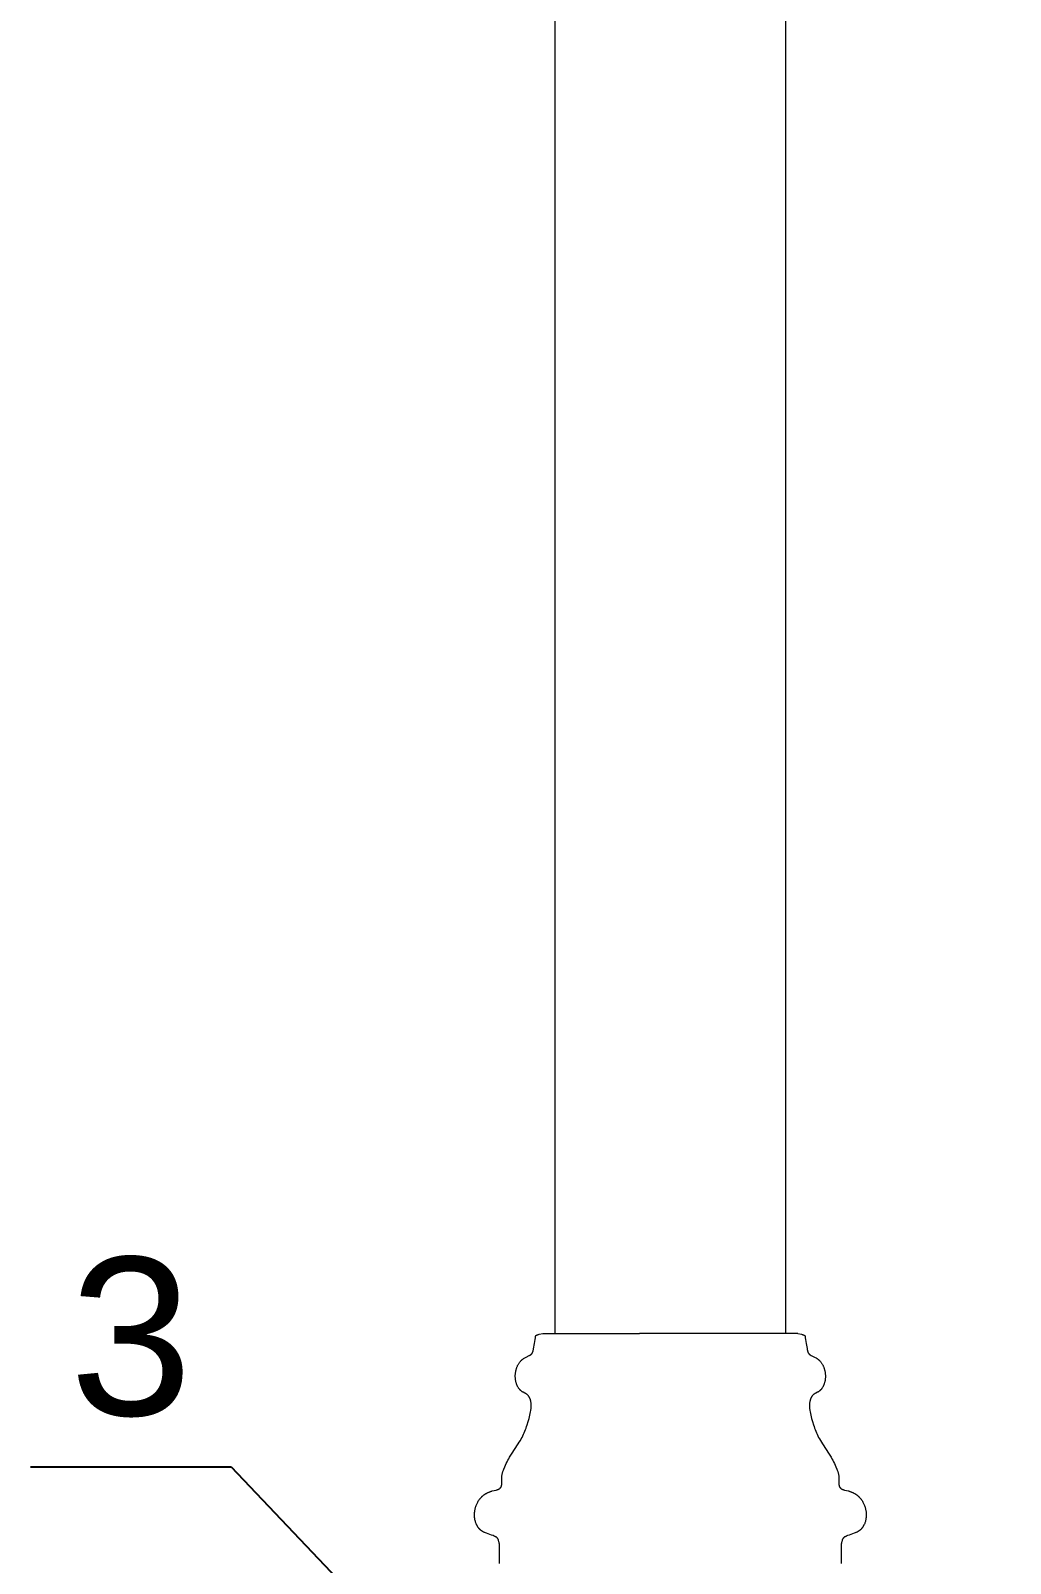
# Model space of a CAD drawing. Header units: inches. Extents: x -13 to 609, y -6 to 131.
# Drawn here: x 75.41 to 85.49, y 71.59 to 87.35 of the extents above; entities that cross this region are included whole.
import ezdxf

# ---------------------------------------------------------------- set-up
doc = ezdxf.new("R2010")
doc.units = ezdxf.units.IN
doc.header["$PDSIZE"] = -1
doc.layers.add('ZANO_R', color=7, linetype='Continuous', lineweight=0)
doc.styles.add('Arial', font='arial.ttf')
doc.styles.get("Standard").update_dxf_attribs({"font": 'ARIALUNI.TTF'})
doc.dimstyles.new('amerykanie', dxfattribs={"dimtxt": 50, "dimasz": 50, "dimexe": 0.5, "dimexo": 0.5, "dimgap": 1, "dimtad": 1, "dimdec": 0, "dimzin": 0, "dimlunit": 5, "dimtxsty": 'Standard', "dimcen": 0.09, "dimclrd": 1, "dimclre": 1, "dimclrt": 1, "dimazin": 0, "dimtfac": 1, "dimtdec": 0, "dimtmove": 0, "dimatfit": 3, "dimfxl": 1, "dimtzin": 0, "dimarcsym": 1})

# ---------------------------------------------------------------- blocks, each defined once
blk = doc.blocks.new('*D438')
at = {"layer": 'Defpoints', "color": 0}
for p in [(83.493, 67.832), (80.497, 65.842), (83.493, 65.842)]:
    blk.add_point(p, dxfattribs=at)
at = {"layer": 'ZANO_R', "color": 1, "lineweight": -2}
for p, q in [((75.414, 72.583), (77.478, 72.583)), ((77.478, 72.583), (81.995, 67.832)), ((80.497, 66.342), (80.497, 68.332)), ((83.493, 66.342), (83.493, 68.332)), ((79.497, 67.832), (78.497, 67.832)), ((80.497, 67.832), (83.493, 67.832)), ((84.493, 67.832), (85.493, 67.832))]:
    blk.add_line(p, q, dxfattribs=at)
at = {"layer": 'ZANO_R', "color": 1}
for points in [[(79.497, 67.665), (79.497, 67.998), (80.497, 67.832)], [(84.493, 67.998), (84.493, 67.665), (83.493, 67.832)]]:
    blk.add_solid(points, dxfattribs=at)
at = {"layer": 'ZANO_R', "color": 1, "insert": (76.446, 73.913), "char_height": 1.625, "attachment_point": 5, "style": 'Arial'}
blk.add_mtext('3', dxfattribs=at)

msp = doc.modelspace()

# ---------------------------------------------------------------- linework, layer by layer
at = {"layer": 'ZANO_R'}
for p, q in [((80.80806, 101.39293), (80.80806, 73.95198)), ((83.18208, 73.95198), (83.18208, 101.39293)), ((80.60821, 73.91827), (80.60844, 73.92035)), ((80.60844, 73.92035), (80.60858, 73.9214)), ((80.60858, 73.9214), (80.60876, 73.92246)), ((80.60876, 73.92246), (80.60887, 73.92299)), ((80.60887, 73.92299), (80.60898, 73.92352)), ((80.60898, 73.92352), (80.6091, 73.92404)), ((80.6091, 73.92404), (80.60924, 73.92457)), ((80.60924, 73.92457), (80.60939, 73.9251)), ((80.60939, 73.9251), (80.60955, 73.92562)), ((80.60955, 73.92562), (80.60973, 73.92614)), ((80.60973, 73.92614), (80.60992, 73.92666)), ((80.60992, 73.92666), (80.61013, 73.92717)), ((80.61013, 73.92717), (80.61035, 73.92768)), ((80.61035, 73.92768), (80.61059, 73.92819)), ((80.61059, 73.92819), (80.61085, 73.92869)), ((80.61085, 73.92869), (80.61113, 73.92918)), ((80.61113, 73.92918), (80.61128, 73.92943)), ((80.61128, 73.92943), (80.61143, 73.92968)), ((80.61143, 73.92968), (80.61159, 73.92992)), ((80.61159, 73.92992), (80.61175, 73.93016)), ((80.61175, 73.93016), (80.61192, 73.9304)), ((80.61192, 73.9304), (80.61209, 73.93064)), ((80.61209, 73.93064), (80.61227, 73.93088)), ((80.61227, 73.93088), (80.61245, 73.93111)), ((80.61245, 73.93111), (80.61264, 73.93134)), ((80.61264, 73.93134), (80.61283, 73.93157)), ((80.61283, 73.93157), (80.61304, 73.9318)), ((80.61304, 73.9318), (80.61324, 73.93203)), ((80.61324, 73.93203), (80.61346, 73.93226)), ((80.61346, 73.93226), (80.61368, 73.93248)), ((80.61368, 73.93248), (80.614, 73.9328)), ((80.614, 73.9328), (80.61435, 73.93311)), ((80.61435, 73.93311), (80.6147, 73.93342)), ((80.6147, 73.93342), (80.61507, 73.93373)), ((80.61507, 73.93373), (80.61545, 73.93403)), ((80.61545, 73.93403), (80.61585, 73.93432)), ((80.61585, 73.93432), (80.61626, 73.93461)), ((80.61626, 73.93461), (80.61667, 73.9349)), ((80.61667, 73.9349), (80.6171, 73.93518)), ((80.6171, 73.93518), (80.61754, 73.93546)), ((80.61754, 73.93546), (80.61845, 73.93601)), ((80.61845, 73.93601), (80.6194, 73.93653)), ((80.6194, 73.93653), (80.62039, 73.93704)), ((80.62039, 73.93704), (80.6214, 73.93753)), ((80.6214, 73.93753), (80.62244, 73.93801)), ((80.62244, 73.93801), (80.62351, 73.93847)), ((80.62351, 73.93847), (80.6246, 73.93892)), ((80.6246, 73.93892), (80.62683, 73.93976)), ((80.62683, 73.93976), (80.62911, 73.94054)), ((80.62911, 73.94054), (80.63141, 73.94127)), ((80.63141, 73.94127), (80.6337, 73.94193)), ((80.6337, 73.94193), (80.63817, 73.94311)), ((80.63817, 73.94311), (80.64588, 73.94486)), ((80.64588, 73.94486), (80.683, 73.95198)), ((80.68308, 73.95198), (80.68301, 73.95198)), ((80.68301, 73.95198), (80.68301, 73.95198)), ((80.68301, 73.95198), (80.68318, 73.95198)), ((80.68318, 73.95198), (80.68425, 73.95198)), ((80.68425, 73.95198), (80.68922, 73.95198)), ((80.68922, 73.95198), (80.71007, 73.95198)), ((80.71007, 73.95198), (80.79055, 73.95198)), ((80.79055, 73.95198), (81.05756, 73.95198)), ((81.05756, 73.95198), (81.67811, 73.95198)), ((82.62639, 73.95198), (81.67811, 73.95198)), ((83.1109, 73.95198), (82.62639, 73.95198)), ((83.25775, 73.95198), (83.1109, 73.95198)), ((83.29525, 73.95198), (83.25775, 73.95198)), ((83.30439, 73.95198), (83.29525, 73.95198)), ((83.30655, 73.95198), (83.30439, 73.95198)), ((83.30703, 73.95198), (83.30655, 73.95198)), ((83.30713, 73.95198), (83.30703, 73.95198)), ((83.30712, 73.95198), (83.30713, 73.95198)), ((83.30714, 73.95198), (83.34426, 73.94486)), ((83.34426, 73.94486), (83.35197, 73.94311)), ((83.35197, 73.94311), (83.35644, 73.94193)), ((83.35644, 73.94193), (83.35873, 73.94127)), ((83.35873, 73.94127), (83.36103, 73.94054)), ((83.36103, 73.94054), (83.36331, 73.93976)), ((83.36331, 73.93976), (83.36554, 73.93892)), ((83.36554, 73.93892), (83.36663, 73.93847)), ((83.36663, 73.93847), (83.3677, 73.93801)), ((83.3677, 73.93801), (83.36874, 73.93753)), ((83.36874, 73.93753), (83.36976, 73.93704)), ((83.36976, 73.93704), (83.37074, 73.93653)), ((83.37074, 73.93653), (83.37169, 73.93601)), ((83.37169, 73.93601), (83.3726, 73.93546)), ((83.3726, 73.93546), (83.37304, 73.93518)), ((83.37304, 73.93518), (83.37347, 73.9349)), ((83.37347, 73.9349), (83.37389, 73.93461)), ((83.37389, 73.93461), (83.37429, 73.93432)), ((83.37429, 73.93432), (83.37469, 73.93403)), ((83.37469, 73.93403), (83.37507, 73.93373)), ((83.37507, 73.93373), (83.37544, 73.93342)), ((83.37544, 73.93342), (83.3758, 73.93311)), ((83.3758, 73.93311), (83.37614, 73.9328)), ((83.37614, 73.9328), (83.37647, 73.93248)), ((83.37647, 73.93248), (83.37669, 73.93226)), ((83.37669, 73.93226), (83.3769, 73.93203)), ((83.3769, 73.93203), (83.37711, 73.9318)), ((83.37711, 73.9318), (83.37731, 73.93157)), ((83.37731, 73.93157), (83.3775, 73.93134)), ((83.3775, 73.93134), (83.37769, 73.93111)), ((83.37769, 73.93111), (83.37788, 73.93088)), ((83.37788, 73.93088), (83.37805, 73.93064)), ((83.37805, 73.93064), (83.37823, 73.9304)), ((83.37823, 73.9304), (83.37839, 73.93016)), ((83.37839, 73.93016), (83.37856, 73.92992)), ((83.37856, 73.92992), (83.37871, 73.92968)), ((83.37871, 73.92968), (83.37886, 73.92943)), ((83.37886, 73.92943), (83.37901, 73.92918)), ((83.37901, 73.92918), (83.37929, 73.92869)), ((83.37929, 73.92869), (83.37955, 73.92819)), ((83.37955, 73.92819), (83.37979, 73.92768)), ((83.37979, 73.92768), (83.38001, 73.92717)), ((83.38001, 73.92717), (83.38022, 73.92666)), ((83.38022, 73.92666), (83.38041, 73.92614)), ((83.38041, 73.92614), (83.38059, 73.92562)), ((83.38059, 73.92562), (83.38075, 73.9251)), ((83.38075, 73.9251), (83.3809, 73.92457)), ((83.3809, 73.92457), (83.38104, 73.92404)), ((83.38104, 73.92404), (83.38116, 73.92352)), ((83.38116, 73.92352), (83.38128, 73.92299)), ((83.38128, 73.92299), (83.38138, 73.92246)), ((83.38138, 73.92246), (83.38156, 73.9214)), ((83.38156, 73.9214), (83.3817, 73.92035)), ((83.3817, 73.92035), (83.38193, 73.91827)), ((80.57917, 73.7613), (80.57979, 73.76288)), ((80.57979, 73.76288), (80.5804, 73.76451)), ((80.5804, 73.76451), (80.58156, 73.76787)), ((80.58156, 73.76787), (80.58265, 73.77134)), ((80.58265, 73.77134), (80.58368, 73.77491)), ((80.58368, 73.77491), (80.58465, 73.77854)), ((80.58465, 73.77854), (80.58556, 73.78222)), ((80.58556, 73.78222), (80.58722, 73.7896)), ((80.58722, 73.7896), (80.58868, 73.79684)), ((80.58868, 73.79684), (80.59766, 73.84964)), ((80.59766, 73.84964), (80.60517, 73.89001)), ((80.60517, 73.89001), (80.60614, 73.89691)), ((80.60614, 73.89691), (80.60708, 73.90538)), ((80.60708, 73.90538), (80.60821, 73.91827)), ((83.38193, 73.91827), (83.38306, 73.90538)), ((83.38306, 73.90538), (83.384, 73.89691)), ((83.384, 73.89691), (83.38497, 73.89001)), ((83.38497, 73.89001), (83.39248, 73.84964)), ((83.39248, 73.84964), (83.4011, 73.79884)), ((83.4011, 73.79884), (83.40309, 73.78885)), ((83.40309, 73.78885), (83.40512, 73.77998)), ((83.40512, 73.77998), (83.40616, 73.77593)), ((83.40616, 73.77593), (83.40722, 73.77213)), ((83.40722, 73.77213), (83.40832, 73.76855)), ((83.40832, 73.76855), (83.40946, 73.7652)), ((83.40946, 73.7652), (83.41005, 73.7636)), ((83.41005, 73.7636), (83.41065, 73.76204)), ((83.41065, 73.76204), (83.41126, 73.76054)), ((80.4147, 73.60121), (80.41682, 73.60693)), ((80.41682, 73.60693), (80.41908, 73.61258)), ((80.41908, 73.61258), (80.42149, 73.61815)), ((80.42149, 73.61815), (80.42404, 73.62363)), ((80.42404, 73.62363), (80.42673, 73.62902)), ((80.42673, 73.62902), (80.42957, 73.63432)), ((80.42957, 73.63432), (80.43256, 73.63951)), ((80.43256, 73.63951), (80.43569, 73.64459)), ((80.43569, 73.64459), (80.43897, 73.64955)), ((80.43897, 73.64955), (80.44239, 73.65439)), ((80.44239, 73.65439), (80.44595, 73.65911)), ((80.44595, 73.65911), (80.44967, 73.6637)), ((80.44967, 73.6637), (80.45353, 73.66814)), ((80.45353, 73.66814), (80.45551, 73.67031)), ((80.45551, 73.67031), (80.45753, 73.67245)), ((80.45753, 73.67245), (80.45959, 73.67454)), ((80.45959, 73.67454), (80.46168, 73.6766)), ((80.46168, 73.6766), (80.46381, 73.67862)), ((80.46381, 73.67862), (80.46598, 73.68059)), ((80.46598, 73.68059), (80.46819, 73.68253)), ((80.46819, 73.68253), (80.47043, 73.68443)), ((80.47043, 73.68443), (80.47271, 73.68629)), ((80.47271, 73.68629), (80.47502, 73.6881)), ((80.47502, 73.6881), (80.47848, 73.69068)), ((80.47848, 73.69068), (80.482, 73.69317)), ((80.482, 73.69317), (80.48558, 73.69557)), ((80.48558, 73.69557), (80.4892, 73.69789)), ((80.4892, 73.69789), (80.49285, 73.70012)), ((80.49285, 73.70012), (80.49651, 73.70228)), ((80.49651, 73.70228), (80.50384, 73.70636)), ((80.50384, 73.70636), (80.51107, 73.71017)), ((80.51107, 73.71017), (80.5442, 73.72657)), ((80.5442, 73.72657), (80.54746, 73.72833)), ((80.54746, 73.72833), (80.55064, 73.73011)), ((80.55064, 73.73011), (80.55368, 73.73192)), ((80.55368, 73.73192), (80.55654, 73.73374)), ((80.55654, 73.73374), (80.55817, 73.73484)), ((80.55817, 73.73484), (80.55974, 73.73596)), ((80.55974, 73.73596), (80.56125, 73.7371)), ((80.56125, 73.7371), (80.5627, 73.73826)), ((80.5627, 73.73826), (80.5641, 73.73945)), ((80.5641, 73.73945), (80.56545, 73.74066)), ((80.56545, 73.74066), (80.56675, 73.74192)), ((80.56675, 73.74192), (80.568, 73.74321)), ((80.568, 73.74321), (80.56861, 73.74387)), ((80.56861, 73.74387), (80.56921, 73.74454)), ((80.56921, 73.74454), (80.56979, 73.74523)), ((80.56979, 73.74523), (80.57037, 73.74593)), ((80.57037, 73.74593), (80.57093, 73.74663)), ((80.57093, 73.74663), (80.57149, 73.74736)), ((80.57149, 73.74736), (80.57203, 73.74809)), ((80.57203, 73.74809), (80.57256, 73.74884)), ((80.57256, 73.74884), (80.57309, 73.74961)), ((80.57309, 73.74961), (80.5736, 73.75039)), ((80.5736, 73.75039), (80.5746, 73.75199)), ((80.5746, 73.75199), (80.57556, 73.75367)), ((80.57556, 73.75367), (80.5765, 73.75541)), ((80.5765, 73.75541), (80.57719, 73.75681)), ((80.57719, 73.75681), (80.57787, 73.75825)), ((80.57787, 73.75825), (80.57853, 73.75975)), ((80.57853, 73.75975), (80.57917, 73.7613)), ((83.41126, 73.76054), (83.41189, 73.75908)), ((83.41189, 73.75908), (83.41254, 73.75767)), ((83.41254, 73.75767), (83.4132, 73.7563)), ((83.4132, 73.7563), (83.41387, 73.75497)), ((83.41387, 73.75497), (83.41457, 73.75368)), ((83.41457, 73.75368), (83.41528, 73.75243)), ((83.41528, 73.75243), (83.41602, 73.75121)), ((83.41602, 73.75121), (83.41677, 73.75003)), ((83.41677, 73.75003), (83.41755, 73.74889)), ((83.41755, 73.74889), (83.41835, 73.74777)), ((83.41835, 73.74777), (83.41917, 73.74669)), ((83.41917, 73.74669), (83.42002, 73.74563)), ((83.42002, 73.74563), (83.42089, 73.7446)), ((83.42089, 73.7446), (83.42178, 73.74359)), ((83.42178, 73.74359), (83.42271, 73.74261)), ((83.42271, 73.74261), (83.42366, 73.74165)), ((83.42366, 73.74165), (83.42464, 73.74071)), ((83.42464, 73.74071), (83.42565, 73.73979)), ((83.42565, 73.73979), (83.42669, 73.73889)), ((83.42669, 73.73889), (83.42776, 73.738)), ((83.42776, 73.738), (83.42886, 73.73713)), ((83.42886, 73.73713), (83.42999, 73.73626)), ((83.42999, 73.73626), (83.43116, 73.73541)), ((83.43116, 73.73541), (83.43236, 73.73457)), ((83.43236, 73.73457), (83.4336, 73.73374)), ((83.4336, 73.73374), (83.43619, 73.73208)), ((83.43619, 73.73208), (83.43892, 73.73044)), ((83.43892, 73.73044), (83.44182, 73.72879)), ((83.44182, 73.72879), (83.44488, 73.72713)), ((83.44488, 73.72713), (83.45153, 73.72371)), ((83.45153, 73.72371), (83.47907, 73.71017)), ((83.47907, 73.71017), (83.48631, 73.70636)), ((83.48631, 73.70636), (83.49363, 73.70228)), ((83.49363, 73.70228), (83.49729, 73.70012)), ((83.49729, 73.70012), (83.50094, 73.69789)), ((83.50094, 73.69789), (83.50456, 73.69557)), ((83.50456, 73.69557), (83.50814, 73.69317)), ((83.50814, 73.69317), (83.51166, 73.69068)), ((83.51166, 73.69068), (83.51512, 73.6881)), ((83.51512, 73.6881), (83.51744, 73.68629)), ((83.51744, 73.68629), (83.51971, 73.68443)), ((83.51971, 73.68443), (83.52196, 73.68253)), ((83.52196, 73.68253), (83.52416, 73.68059)), ((83.52416, 73.68059), (83.52633, 73.67862)), ((83.52633, 73.67862), (83.52846, 73.6766)), ((83.52846, 73.6766), (83.53055, 73.67454)), ((83.53055, 73.67454), (83.53261, 73.67245)), ((83.53261, 73.67245), (83.53463, 73.67031)), ((83.53463, 73.67031), (83.53662, 73.66814)), ((83.53662, 73.66814), (83.54048, 73.6637)), ((83.54048, 73.6637), (83.54419, 73.65911)), ((83.54419, 73.65911), (83.54775, 73.65439)), ((83.54775, 73.65439), (83.55118, 73.64955)), ((83.55118, 73.64955), (83.55445, 73.64459)), ((83.55445, 73.64459), (83.55758, 73.63951)), ((83.55758, 73.63951), (83.56057, 73.63432)), ((83.56057, 73.63432), (83.56341, 73.62902)), ((83.56341, 73.62902), (83.5661, 73.62363)), ((83.5661, 73.62363), (83.56866, 73.61815)), ((83.56866, 73.61815), (83.57106, 73.61258)), ((83.57106, 73.61258), (83.57333, 73.60693)), ((83.57333, 73.60693), (83.57545, 73.60121)), ((80.39998, 73.51645), (80.40011, 73.52261)), ((80.39998, 73.5103), (80.39998, 73.51645)), ((80.40013, 73.50416), (80.39998, 73.5103)), ((80.40011, 73.52261), (80.40038, 73.52878)), ((80.40042, 73.49805), (80.40013, 73.50416)), ((80.40038, 73.52878), (80.4008, 73.53495)), ((80.40085, 73.49197), (80.40042, 73.49805)), ((80.4008, 73.53495), (80.40135, 73.54112)), ((80.40141, 73.48592), (80.40085, 73.49197)), ((80.40135, 73.54112), (80.40205, 73.54727)), ((80.40212, 73.47992), (80.40141, 73.48592)), ((80.40205, 73.54727), (80.40288, 73.55341)), ((80.40296, 73.47396), (80.40212, 73.47992)), ((80.40288, 73.55341), (80.40386, 73.55953)), ((80.40395, 73.46805), (80.40296, 73.47396)), ((80.40386, 73.55953), (80.40498, 73.56561)), ((80.40507, 73.4622), (80.40395, 73.46805)), ((80.40498, 73.56561), (80.40624, 73.57166)), ((80.40633, 73.45641), (80.40507, 73.4622)), ((80.40624, 73.57166), (80.40765, 73.57768)), ((80.40773, 73.4507), (80.40633, 73.45641)), ((80.40765, 73.57768), (80.4092, 73.58364)), ((80.40926, 73.44506), (80.40773, 73.4507)), ((80.4092, 73.58364), (80.41089, 73.58956)), ((80.41089, 73.58956), (80.41272, 73.59541)), ((80.41272, 73.59541), (80.4147, 73.60121)), ((83.57545, 73.60121), (83.57742, 73.59541)), ((83.57742, 73.59541), (83.57926, 73.58956)), ((83.57926, 73.58956), (83.58095, 73.58364)), ((83.58241, 73.4507), (83.58088, 73.44506)), ((83.58095, 73.58364), (83.58249, 73.57768)), ((83.58381, 73.45641), (83.58241, 73.4507)), ((83.58249, 73.57768), (83.5839, 73.57166)), ((83.58507, 73.4622), (83.58381, 73.45641)), ((83.5839, 73.57166), (83.58516, 73.56561)), ((83.58619, 73.46805), (83.58507, 73.4622)), ((83.58516, 73.56561), (83.58628, 73.55953)), ((83.58718, 73.47396), (83.58619, 73.46805)), ((83.58628, 73.55953), (83.58726, 73.55341)), ((83.58802, 73.47992), (83.58718, 73.47396)), ((83.58726, 73.55341), (83.5881, 73.54727)), ((83.58873, 73.48592), (83.58802, 73.47992)), ((83.5881, 73.54727), (83.58879, 73.54112)), ((83.58929, 73.49197), (83.58873, 73.48592)), ((83.58879, 73.54112), (83.58935, 73.53495)), ((83.58972, 73.49805), (83.58929, 73.49197)), ((83.58935, 73.53495), (83.58976, 73.52878)), ((83.59001, 73.50416), (83.58972, 73.49805)), ((83.58976, 73.52878), (83.59003, 73.52261)), ((83.59016, 73.5103), (83.59001, 73.50416)), ((83.59003, 73.52261), (83.59017, 73.51645)), ((83.59017, 73.51645), (83.59016, 73.5103)), ((80.41094, 73.4395), (80.40926, 73.44506)), ((80.41275, 73.43403), (80.41094, 73.4395)), ((80.41469, 73.42865), (80.41275, 73.43403)), ((80.41678, 73.42337), (80.41469, 73.42865)), ((80.419, 73.41819), (80.41678, 73.42337)), ((80.42136, 73.41312), (80.419, 73.41819)), ((80.42385, 73.40817), (80.42136, 73.41312)), ((80.42648, 73.40335), (80.42385, 73.40817)), ((80.42925, 73.39864), (80.42648, 73.40335)), ((80.43215, 73.39408), (80.42925, 73.39864)), ((80.43365, 73.39184), (80.43215, 73.39408)), ((80.43518, 73.38965), (80.43365, 73.39184)), ((80.43675, 73.38749), (80.43518, 73.38965)), ((80.43835, 73.38536), (80.43675, 73.38749)), ((80.43999, 73.38328), (80.43835, 73.38536)), ((80.44166, 73.38123), (80.43999, 73.38328)), ((80.44336, 73.37922), (80.44166, 73.38123)), ((80.4451, 73.37725), (80.44336, 73.37922)), ((80.44687, 73.37532), (80.4451, 73.37725)), ((80.44867, 73.37344), (80.44687, 73.37532)), ((80.45051, 73.37159), (80.44867, 73.37344)), ((80.45238, 73.36979), (80.45051, 73.37159)), ((80.45429, 73.36803), (80.45238, 73.36979)), ((80.45623, 73.36632), (80.45429, 73.36803)), ((80.4582, 73.36465), (80.45623, 73.36632)), ((80.4602, 73.36302), (80.4582, 73.36465)), ((80.46224, 73.36144), (80.4602, 73.36302)), ((80.46431, 73.35991), (80.46224, 73.36144)), ((80.46642, 73.35843), (80.46431, 73.35991)), ((80.46856, 73.35699), (80.46642, 73.35843)), ((80.47142, 73.35518), (80.46856, 73.35699)), ((80.47433, 73.35344), (80.47142, 73.35518)), ((80.47728, 73.35176), (80.47433, 73.35344)), ((80.48026, 73.35014), (80.47728, 73.35176)), ((80.49832, 73.34091), (80.48026, 73.35014)), ((80.5042, 73.33777), (80.49832, 73.34091)), ((80.50706, 73.33615), (80.5042, 73.33777)), ((80.50987, 73.33446), (80.50706, 73.33615)), ((80.51262, 73.33272), (80.50987, 73.33446)), ((80.51529, 73.3309), (80.51262, 73.33272)), ((80.51655, 73.32999), (80.51529, 73.3309)), ((80.51778, 73.32907), (80.51655, 73.32999)), ((80.52019, 73.32716), (80.51778, 73.32907)), ((80.52253, 73.32518), (80.52019, 73.32716)), ((80.52479, 73.32313), (80.52253, 73.32518)), ((80.52699, 73.32101), (80.52479, 73.32313)), ((80.5291, 73.31882), (80.52699, 73.32101)), ((80.53115, 73.31657), (80.5291, 73.31882)), ((80.53312, 73.31425), (80.53115, 73.31657)), ((80.53503, 73.31188), (80.53312, 73.31425)), ((80.53686, 73.30944), (80.53503, 73.31188)), ((80.53863, 73.30695), (80.53686, 73.30944)), ((80.54033, 73.30441), (80.53863, 73.30695)), ((80.54196, 73.30181), (80.54033, 73.30441)), ((80.54353, 73.29917), (80.54196, 73.30181)), ((80.54503, 73.29648), (80.54353, 73.29917)), ((80.54646, 73.29375), (80.54503, 73.29648)), ((80.54783, 73.29098), (80.54646, 73.29375)), ((80.54914, 73.28817), (80.54783, 73.29098)), ((83.44231, 73.29098), (83.441, 73.28817)), ((83.44368, 73.29375), (83.44231, 73.29098)), ((83.44512, 73.29648), (83.44368, 73.29375)), ((83.44662, 73.29917), (83.44512, 73.29648)), ((83.44818, 73.30181), (83.44662, 73.29917)), ((83.44981, 73.30441), (83.44818, 73.30181)), ((83.45151, 73.30695), (83.44981, 73.30441)), ((83.45328, 73.30944), (83.45151, 73.30695)), ((83.45511, 73.31188), (83.45328, 73.30944)), ((83.45702, 73.31425), (83.45511, 73.31188)), ((83.45899, 73.31657), (83.45702, 73.31425)), ((83.46104, 73.31882), (83.45899, 73.31657)), ((83.46316, 73.32101), (83.46104, 73.31882)), ((83.46535, 73.32313), (83.46316, 73.32101)), ((83.46761, 73.32518), (83.46535, 73.32313)), ((83.46995, 73.32716), (83.46761, 73.32518)), ((83.47236, 73.32907), (83.46995, 73.32716)), ((83.4736, 73.32999), (83.47236, 73.32907)), ((83.47485, 73.3309), (83.4736, 73.32999)), ((83.47752, 73.33272), (83.47485, 73.3309)), ((83.48027, 73.33446), (83.47752, 73.33272)), ((83.48308, 73.33615), (83.48027, 73.33446)), ((83.48595, 73.33777), (83.48308, 73.33615)), ((83.49182, 73.34091), (83.48595, 73.33777)), ((83.50988, 73.35014), (83.49182, 73.34091)), ((83.51286, 73.35176), (83.50988, 73.35014)), ((83.51581, 73.35344), (83.51286, 73.35176)), ((83.51872, 73.35518), (83.51581, 73.35344)), ((83.52159, 73.35699), (83.51872, 73.35518)), ((83.52372, 73.35843), (83.52159, 73.35699)), ((83.52583, 73.35991), (83.52372, 73.35843)), ((83.5279, 73.36144), (83.52583, 73.35991)), ((83.52994, 73.36302), (83.5279, 73.36144)), ((83.53194, 73.36465), (83.52994, 73.36302)), ((83.53392, 73.36632), (83.53194, 73.36465)), ((83.53585, 73.36803), (83.53392, 73.36632)), ((83.53776, 73.36979), (83.53585, 73.36803)), ((83.53963, 73.37159), (83.53776, 73.36979)), ((83.54147, 73.37344), (83.53963, 73.37159)), ((83.54327, 73.37532), (83.54147, 73.37344)), ((83.54504, 73.37725), (83.54327, 73.37532)), ((83.54678, 73.37922), (83.54504, 73.37725)), ((83.54848, 73.38123), (83.54678, 73.37922)), ((83.55015, 73.38328), (83.54848, 73.38123)), ((83.55179, 73.38536), (83.55015, 73.38328)), ((83.55339, 73.38749), (83.55179, 73.38536)), ((83.55496, 73.38965), (83.55339, 73.38749)), ((83.55649, 73.39184), (83.55496, 73.38965)), ((83.558, 73.39408), (83.55649, 73.39184)), ((83.5609, 73.39864), (83.558, 73.39408)), ((83.56366, 73.40335), (83.5609, 73.39864)), ((83.56629, 73.40817), (83.56366, 73.40335)), ((83.56878, 73.41312), (83.56629, 73.40817)), ((83.57114, 73.41819), (83.56878, 73.41312)), ((83.57336, 73.42337), (83.57114, 73.41819)), ((83.57545, 73.42865), (83.57336, 73.42337)), ((83.5774, 73.43403), (83.57545, 73.42865)), ((83.57921, 73.4395), (83.5774, 73.43403)), ((83.58088, 73.44506), (83.57921, 73.4395)), ((80.55039, 73.28532), (80.54914, 73.28817)), ((80.55157, 73.28243), (80.55039, 73.28532)), ((80.5527, 73.27952), (80.55157, 73.28243)), ((80.55376, 73.27658), (80.5527, 73.27952)), ((80.55353, 73.13051), (80.55676, 73.14637)), ((80.55477, 73.27361), (80.55376, 73.27658)), ((80.55572, 73.27061), (80.55477, 73.27361)), ((80.55661, 73.26759), (80.55572, 73.27061)), ((80.55744, 73.26456), (80.55661, 73.26759)), ((80.55676, 73.14637), (80.55959, 73.16255)), ((80.55822, 73.2615), (80.55744, 73.26456)), ((80.55894, 73.25843), (80.55822, 73.2615)), ((80.56023, 73.25226), (80.55894, 73.25843)), ((80.55959, 73.16255), (80.56079, 73.17075)), ((80.5613, 73.24605), (80.56023, 73.25226)), ((80.56079, 73.17075), (80.56182, 73.17901)), ((80.56191, 73.24186), (80.5613, 73.24605)), ((80.56182, 73.17901), (80.56266, 73.18731)), ((80.56243, 73.23766), (80.56191, 73.24186)), ((80.56286, 73.23345), (80.56243, 73.23766)), ((80.56266, 73.18731), (80.56329, 73.19566)), ((80.56321, 73.22925), (80.56286, 73.23345)), ((80.56348, 73.22504), (80.56321, 73.22925)), ((80.56329, 73.19566), (80.56368, 73.20403)), ((80.56366, 73.22084), (80.56348, 73.22504)), ((80.56381, 73.21243), (80.56366, 73.22084)), ((80.56368, 73.20403), (80.56381, 73.21243)), ((83.42648, 73.22084), (83.42633, 73.21243)), ((83.42633, 73.21243), (83.42646, 73.20403)), ((83.42646, 73.20403), (83.42685, 73.19566)), ((83.42667, 73.22504), (83.42648, 73.22084)), ((83.42693, 73.22925), (83.42667, 73.22504)), ((83.42685, 73.19566), (83.42748, 73.18731)), ((83.42728, 73.23345), (83.42693, 73.22925)), ((83.42771, 73.23766), (83.42728, 73.23345)), ((83.42748, 73.18731), (83.42832, 73.17901)), ((83.42823, 73.24186), (83.42771, 73.23766)), ((83.42884, 73.24605), (83.42823, 73.24186)), ((83.42832, 73.17901), (83.42935, 73.17075)), ((83.42992, 73.25226), (83.42884, 73.24605)), ((83.42935, 73.17075), (83.43055, 73.16255)), ((83.4312, 73.25843), (83.42992, 73.25226)), ((83.43055, 73.16255), (83.43338, 73.14637)), ((83.43192, 73.2615), (83.4312, 73.25843)), ((83.4327, 73.26456), (83.43192, 73.2615)), ((83.43354, 73.26759), (83.4327, 73.26456)), ((83.43338, 73.14637), (83.43661, 73.13051)), ((83.43443, 73.27061), (83.43354, 73.26759)), ((83.43537, 73.27361), (83.43443, 73.27061)), ((83.43638, 73.27658), (83.43537, 73.27361)), ((83.43744, 73.27952), (83.43638, 73.27658)), ((83.43857, 73.28243), (83.43744, 73.27952)), ((83.43975, 73.28532), (83.43857, 73.28243)), ((83.441, 73.28817), (83.43975, 73.28532)), ((80.50499, 72.96475), (80.51107, 72.9809)), ((80.51107, 72.9809), (80.51683, 72.99716)), ((80.51683, 72.99716), (80.5223, 73.01355)), ((80.5223, 73.01355), (80.53244, 73.04673)), ((80.53244, 73.04673), (80.54164, 73.08054)), ((80.54164, 73.08054), (80.55006, 73.11507)), ((80.55006, 73.11507), (80.55353, 73.13051)), ((83.43661, 73.13051), (83.44008, 73.11507)), ((83.44008, 73.11507), (83.4485, 73.08054)), ((83.4485, 73.08054), (83.4577, 73.04673)), ((83.4577, 73.04673), (83.46784, 73.01355)), ((83.46784, 73.01355), (83.47331, 72.99716)), ((83.47331, 72.99716), (83.47907, 72.9809)), ((83.47907, 72.9809), (83.48515, 72.96475)), ((80.3614, 72.71392), (80.42997, 72.81806)), ((80.42997, 72.81806), (80.44106, 72.83578)), ((80.44106, 72.83578), (80.45195, 72.85403)), ((80.45195, 72.85403), (80.46079, 72.86967)), ((80.46079, 72.86967), (80.46917, 72.88536)), ((80.46917, 72.88536), (80.47712, 72.90109)), ((80.47712, 72.90109), (80.48466, 72.91689)), ((80.48466, 72.91689), (80.4918, 72.93276)), ((80.4918, 72.93276), (80.49857, 72.94871)), ((80.49857, 72.94871), (80.50499, 72.96475)), ((83.48515, 72.96475), (83.49157, 72.94871)), ((83.49157, 72.94871), (83.49834, 72.93276)), ((83.49834, 72.93276), (83.50548, 72.91689)), ((83.50548, 72.91689), (83.51302, 72.90109)), ((83.51302, 72.90109), (83.52097, 72.88536)), ((83.52097, 72.88536), (83.52935, 72.86967)), ((83.52935, 72.86967), (83.53819, 72.85403)), ((83.53819, 72.85403), (83.54908, 72.83578)), ((83.54908, 72.83578), (83.56017, 72.81806)), ((83.56017, 72.81806), (83.62874, 72.71392)), ((80.32374, 72.64924), (80.33253, 72.66539)), ((80.33253, 72.66539), (80.34172, 72.68149)), ((80.34172, 72.68149), (80.3614, 72.71392)), ((83.62874, 72.71392), (83.64843, 72.68149)), ((83.64843, 72.68149), (83.65761, 72.66539)), ((83.65761, 72.66539), (83.66641, 72.64924)), ((80.26393, 72.49994), (80.2651, 72.50591)), ((80.2651, 72.50591), (80.26645, 72.5119)), ((80.26645, 72.5119), (80.26797, 72.5179)), ((80.26797, 72.5179), (80.26963, 72.5239)), ((80.26963, 72.5239), (80.27142, 72.5299)), ((80.27142, 72.5299), (80.27334, 72.53589)), ((80.27334, 72.53589), (80.27749, 72.5478)), ((80.27749, 72.5478), (80.28198, 72.55956)), ((80.28198, 72.55956), (80.2915, 72.58239)), ((80.2915, 72.58239), (80.2992, 72.59963)), ((80.2992, 72.59963), (80.30711, 72.61645)), ((80.30711, 72.61645), (80.31528, 72.63296)), ((80.31528, 72.63296), (80.32374, 72.64924)), ((83.66641, 72.64924), (83.67487, 72.63296)), ((83.67487, 72.63296), (83.68303, 72.61645)), ((83.68303, 72.61645), (83.69094, 72.59963)), ((83.69094, 72.59963), (83.69864, 72.58239)), ((83.69864, 72.58239), (83.70817, 72.55956)), ((83.70817, 72.55956), (83.71265, 72.5478)), ((83.71265, 72.5478), (83.7168, 72.53589)), ((83.7168, 72.53589), (83.71872, 72.5299)), ((83.71872, 72.5299), (83.72052, 72.5239)), ((83.72052, 72.5239), (83.72218, 72.5179)), ((83.72218, 72.5179), (83.72369, 72.5119)), ((83.72369, 72.5119), (83.72504, 72.50591)), ((83.72504, 72.50591), (83.72621, 72.49994)), ((80.16323, 72.33397), (80.20426, 72.34391)), ((80.20426, 72.34391), (80.20896, 72.34521)), ((80.20896, 72.34521), (80.21369, 72.34663)), ((80.21369, 72.34663), (80.21839, 72.34818)), ((80.21839, 72.34818), (80.22071, 72.34901)), ((80.22071, 72.34901), (80.22298, 72.34988)), ((80.22298, 72.34988), (80.2252, 72.35078)), ((80.2252, 72.35078), (80.22737, 72.35173)), ((80.22737, 72.35173), (80.22946, 72.35272)), ((80.22946, 72.35272), (80.23148, 72.35375)), ((80.23148, 72.35375), (80.23249, 72.3543)), ((80.23249, 72.3543), (80.23349, 72.35486)), ((80.23349, 72.35486), (80.23446, 72.35544)), ((80.23446, 72.35544), (80.23541, 72.35602)), ((80.23541, 72.35602), (80.23633, 72.35662)), ((80.23633, 72.35662), (80.23724, 72.35723)), ((80.23724, 72.35723), (80.23812, 72.35785)), ((80.23812, 72.35785), (80.23899, 72.35848)), ((80.23899, 72.35848), (80.23983, 72.35912)), ((80.23983, 72.35912), (80.24065, 72.35977)), ((80.24065, 72.35977), (80.24145, 72.36043)), ((80.24145, 72.36043), (80.24224, 72.3611)), ((80.24224, 72.3611), (80.243, 72.36178)), ((80.243, 72.36178), (80.24374, 72.36247)), ((80.24374, 72.36247), (80.24447, 72.36317)), ((80.24447, 72.36317), (80.24517, 72.36388)), ((80.24517, 72.36388), (80.24586, 72.3646)), ((80.24586, 72.3646), (80.24652, 72.36533)), ((80.24652, 72.36533), (80.24717, 72.36607)), ((80.24717, 72.36607), (80.24781, 72.36682)), ((80.24781, 72.36682), (80.24842, 72.36757)), ((80.24842, 72.36757), (80.24902, 72.36834)), ((80.24902, 72.36834), (80.2496, 72.36911)), ((80.2496, 72.36911), (80.25016, 72.36989)), ((80.25016, 72.36989), (80.2507, 72.37068)), ((80.2507, 72.37068), (80.25123, 72.37148)), ((80.25123, 72.37148), (80.25174, 72.37228)), ((80.25174, 72.37228), (80.25224, 72.3731)), ((80.25224, 72.3731), (80.25272, 72.37392)), ((80.25272, 72.37392), (80.25319, 72.37475)), ((80.25319, 72.37475), (80.25364, 72.37558)), ((80.25364, 72.37558), (80.25407, 72.37643)), ((80.25407, 72.37643), (80.2549, 72.37814)), ((80.2549, 72.37814), (80.25566, 72.37987)), ((80.25566, 72.37987), (80.25638, 72.38163)), ((80.25638, 72.38163), (80.25704, 72.38342)), ((80.25704, 72.38342), (80.25764, 72.38523)), ((80.25764, 72.38523), (80.2582, 72.38707)), ((80.2582, 72.38707), (80.25871, 72.38892)), ((80.25871, 72.38892), (80.25918, 72.3908)), ((80.25918, 72.3908), (80.2596, 72.3927)), ((80.2596, 72.3927), (80.25998, 72.39461)), ((80.25998, 72.39461), (80.26032, 72.39655)), ((80.26032, 72.39655), (80.26062, 72.39849)), ((80.26062, 72.39849), (80.26089, 72.40046)), ((80.26089, 72.40046), (80.26112, 72.40244)), ((80.26093, 72.46693), (80.26104, 72.47219)), ((80.26099, 72.45638), (80.26093, 72.46693)), ((80.26198, 72.4211), (80.26099, 72.45638)), ((80.26104, 72.47219), (80.26127, 72.47747)), ((80.26112, 72.40244), (80.26149, 72.40643)), ((80.26127, 72.47747), (80.26164, 72.48277)), ((80.26149, 72.40643), (80.26178, 72.41125)), ((80.26164, 72.48277), (80.26217, 72.4881)), ((80.26178, 72.41125), (80.26194, 72.41615)), ((80.26194, 72.41615), (80.26198, 72.4211)), ((80.26217, 72.4881), (80.26295, 72.494)), ((80.26295, 72.494), (80.26393, 72.49994)), ((83.72621, 72.49994), (83.72719, 72.494)), ((83.72719, 72.494), (83.72798, 72.4881)), ((83.72798, 72.4881), (83.7285, 72.48277)), ((83.72915, 72.45638), (83.72816, 72.4211)), ((83.72816, 72.4211), (83.7282, 72.41615)), ((83.7282, 72.41615), (83.72836, 72.41125)), ((83.72836, 72.41125), (83.72865, 72.40643)), ((83.7285, 72.48277), (83.72888, 72.47747)), ((83.72865, 72.40643), (83.72902, 72.40244)), ((83.72888, 72.47747), (83.72911, 72.47219)), ((83.72902, 72.40244), (83.72926, 72.40046)), ((83.72911, 72.47219), (83.72922, 72.46693)), ((83.72922, 72.46693), (83.72915, 72.45638)), ((83.72926, 72.40046), (83.72952, 72.39849)), ((83.72952, 72.39849), (83.72982, 72.39655)), ((83.72982, 72.39655), (83.73016, 72.39461)), ((83.73016, 72.39461), (83.73054, 72.3927)), ((83.73054, 72.3927), (83.73096, 72.3908)), ((83.73096, 72.3908), (83.73143, 72.38892)), ((83.73143, 72.38892), (83.73194, 72.38707)), ((83.73194, 72.38707), (83.7325, 72.38523)), ((83.7325, 72.38523), (83.73311, 72.38342)), ((83.73311, 72.38342), (83.73376, 72.38163)), ((83.73376, 72.38163), (83.73448, 72.37987)), ((83.73448, 72.37987), (83.73525, 72.37814)), ((83.73525, 72.37814), (83.73607, 72.37643)), ((83.73607, 72.37643), (83.73651, 72.37558)), ((83.73651, 72.37558), (83.73696, 72.37475)), ((83.73696, 72.37475), (83.73742, 72.37392)), ((83.73742, 72.37392), (83.7379, 72.3731)), ((83.7379, 72.3731), (83.7384, 72.37228)), ((83.7384, 72.37228), (83.73891, 72.37148)), ((83.73891, 72.37148), (83.73944, 72.37068)), ((83.73944, 72.37068), (83.73998, 72.36989)), ((83.73998, 72.36989), (83.74055, 72.36911)), ((83.74055, 72.36911), (83.74113, 72.36834)), ((83.74113, 72.36834), (83.74172, 72.36757)), ((83.74172, 72.36757), (83.74234, 72.36682)), ((83.74234, 72.36682), (83.74297, 72.36607)), ((83.74297, 72.36607), (83.74362, 72.36533)), ((83.74362, 72.36533), (83.74428, 72.3646)), ((83.74428, 72.3646), (83.74497, 72.36388)), ((83.74497, 72.36388), (83.74568, 72.36317)), ((83.74568, 72.36317), (83.7464, 72.36247)), ((83.7464, 72.36247), (83.74714, 72.36178)), ((83.74714, 72.36178), (83.74791, 72.3611)), ((83.74791, 72.3611), (83.74869, 72.36043)), ((83.74869, 72.36043), (83.74949, 72.35977)), ((83.74949, 72.35977), (83.75031, 72.35912)), ((83.75031, 72.35912), (83.75116, 72.35848)), ((83.75116, 72.35848), (83.75202, 72.35785)), ((83.75202, 72.35785), (83.7529, 72.35723)), ((83.7529, 72.35723), (83.75381, 72.35662)), ((83.75381, 72.35662), (83.75474, 72.35602)), ((83.75474, 72.35602), (83.75568, 72.35544)), ((83.75568, 72.35544), (83.75666, 72.35486)), ((83.75666, 72.35486), (83.75765, 72.3543)), ((83.75765, 72.3543), (83.75866, 72.35375)), ((83.75866, 72.35375), (83.76068, 72.35272)), ((83.76068, 72.35272), (83.76278, 72.35173)), ((83.76278, 72.35173), (83.76494, 72.35078)), ((83.76494, 72.35078), (83.76716, 72.34988)), ((83.76716, 72.34988), (83.76944, 72.34901)), ((83.76944, 72.34901), (83.77175, 72.34818)), ((83.77175, 72.34818), (83.77645, 72.34663)), ((83.77645, 72.34663), (83.78119, 72.34521)), ((83.78119, 72.34521), (83.78589, 72.34391)), ((83.78589, 72.34391), (83.82691, 72.33397)), ((79.99727, 72.18357), (80.00023, 72.19115)), ((80.00023, 72.19115), (80.00342, 72.19865)), ((80.00342, 72.19865), (80.00685, 72.20605)), ((80.00685, 72.20605), (80.01052, 72.21336)), ((80.01052, 72.21336), (80.01443, 72.22056)), ((80.01443, 72.22056), (80.01858, 72.22765)), ((80.01858, 72.22765), (80.02297, 72.2346)), ((80.02297, 72.2346), (80.0276, 72.24143)), ((80.0276, 72.24143), (80.03247, 72.24811)), ((80.03247, 72.24811), (80.03758, 72.25463)), ((80.03758, 72.25463), (80.04023, 72.25783)), ((80.04023, 72.25783), (80.04293, 72.261)), ((80.04293, 72.261), (80.0457, 72.26411)), ((80.0457, 72.26411), (80.04853, 72.26719)), ((80.04853, 72.26719), (80.05142, 72.27022)), ((80.05142, 72.27022), (80.05437, 72.2732)), ((80.05437, 72.2732), (80.05738, 72.27614)), ((80.05738, 72.27614), (80.06045, 72.27903)), ((80.06045, 72.27903), (80.06358, 72.28187)), ((80.06358, 72.28187), (80.06678, 72.28466)), ((80.06678, 72.28466), (80.07003, 72.2874)), ((80.07003, 72.2874), (80.07335, 72.29008)), ((80.07335, 72.29008), (80.07673, 72.29272)), ((80.07673, 72.29272), (80.08017, 72.29529)), ((80.08017, 72.29529), (80.08367, 72.29781)), ((80.08367, 72.29781), (80.08723, 72.30028)), ((80.08723, 72.30028), (80.09085, 72.30268)), ((80.09085, 72.30268), (80.09454, 72.30503)), ((80.09454, 72.30503), (80.09829, 72.30732)), ((80.09829, 72.30732), (80.1021, 72.30954)), ((80.1021, 72.30954), (80.10597, 72.3117)), ((80.10597, 72.3117), (80.1099, 72.3138)), ((80.1099, 72.3138), (80.1139, 72.31584)), ((80.1139, 72.31584), (80.11795, 72.3178)), ((80.11795, 72.3178), (80.12207, 72.3197)), ((80.12207, 72.3197), (80.12625, 72.32154)), ((80.12625, 72.32154), (80.1305, 72.3233)), ((80.1305, 72.3233), (80.1348, 72.32499)), ((80.1348, 72.32499), (80.13917, 72.32662)), ((80.13917, 72.32662), (80.1436, 72.32816)), ((80.1436, 72.32816), (80.14809, 72.32964)), ((80.14809, 72.32964), (80.15265, 72.33104)), ((80.15265, 72.33104), (80.15793, 72.33255)), ((80.15793, 72.33255), (80.16323, 72.33397)), ((83.82691, 72.33397), (83.83222, 72.33255)), ((83.83222, 72.33255), (83.83749, 72.33104)), ((83.83749, 72.33104), (83.84205, 72.32964)), ((83.84205, 72.32964), (83.84654, 72.32816)), ((83.84654, 72.32816), (83.85097, 72.32662)), ((83.85097, 72.32662), (83.85534, 72.32499)), ((83.85534, 72.32499), (83.85965, 72.3233)), ((83.85965, 72.3233), (83.86389, 72.32154)), ((83.86389, 72.32154), (83.86807, 72.3197)), ((83.86807, 72.3197), (83.87219, 72.3178)), ((83.87219, 72.3178), (83.87625, 72.31584)), ((83.87625, 72.31584), (83.88024, 72.3138)), ((83.88024, 72.3138), (83.88417, 72.3117)), ((83.88417, 72.3117), (83.88805, 72.30954)), ((83.88805, 72.30954), (83.89185, 72.30732)), ((83.89185, 72.30732), (83.8956, 72.30503)), ((83.8956, 72.30503), (83.89929, 72.30268)), ((83.89929, 72.30268), (83.90291, 72.30028)), ((83.90291, 72.30028), (83.90647, 72.29781)), ((83.90647, 72.29781), (83.90997, 72.29529)), ((83.90997, 72.29529), (83.91341, 72.29272)), ((83.91341, 72.29272), (83.91679, 72.29008)), ((83.91679, 72.29008), (83.92011, 72.2874)), ((83.92011, 72.2874), (83.92336, 72.28466)), ((83.92336, 72.28466), (83.92656, 72.28187)), ((83.92656, 72.28187), (83.92969, 72.27903)), ((83.92969, 72.27903), (83.93276, 72.27614)), ((83.93276, 72.27614), (83.93577, 72.2732)), ((83.93577, 72.2732), (83.93872, 72.27022)), ((83.93872, 72.27022), (83.94161, 72.26719)), ((83.94161, 72.26719), (83.94444, 72.26411)), ((83.94444, 72.26411), (83.94721, 72.261)), ((83.94721, 72.261), (83.94992, 72.25783)), ((83.94992, 72.25783), (83.95256, 72.25463)), ((83.95256, 72.25463), (83.95767, 72.24811)), ((83.95767, 72.24811), (83.96254, 72.24143)), ((83.96254, 72.24143), (83.96717, 72.2346)), ((83.96717, 72.2346), (83.97156, 72.22765)), ((83.97156, 72.22765), (83.97571, 72.22056)), ((83.97571, 72.22056), (83.97962, 72.21336)), ((83.97962, 72.21336), (83.98329, 72.20605)), ((83.98329, 72.20605), (83.98672, 72.19865)), ((83.98672, 72.19865), (83.98992, 72.19115)), ((83.98992, 72.19115), (83.99287, 72.18357)), ((79.9801, 72.09064), (79.98028, 72.09842)), ((79.98014, 72.08285), (79.9801, 72.09064)), ((79.98041, 72.07507), (79.98014, 72.08285)), ((79.98028, 72.09842), (79.98069, 72.10618)), ((79.98091, 72.0673), (79.98041, 72.07507)), ((79.98069, 72.10618), (79.98132, 72.11391)), ((79.98164, 72.05955), (79.98091, 72.0673)), ((79.98132, 72.11391), (79.98216, 72.12161)), ((79.98261, 72.05183), (79.98164, 72.05955)), ((79.98216, 72.12161), (79.98321, 72.12927)), ((79.98383, 72.04416), (79.98261, 72.05183)), ((79.98321, 72.12927), (79.98448, 72.13686)), ((79.98528, 72.03654), (79.98383, 72.04416)), ((79.98448, 72.13686), (79.98602, 72.14475)), ((79.98698, 72.02898), (79.98528, 72.03654)), ((79.98602, 72.14475), (79.9878, 72.1526)), ((79.98893, 72.02149), (79.98698, 72.02898)), ((79.9878, 72.1526), (79.98982, 72.16042)), ((79.98982, 72.16042), (79.99206, 72.16819)), ((79.99206, 72.16819), (79.99455, 72.17591)), ((79.99455, 72.17591), (79.99727, 72.18357)), ((83.99287, 72.18357), (83.99559, 72.17591)), ((83.99559, 72.17591), (83.99808, 72.16819)), ((83.99808, 72.16819), (84.00033, 72.16042)), ((84.00033, 72.16042), (84.00234, 72.1526)), ((84.00316, 72.02898), (84.00121, 72.02149)), ((84.00234, 72.1526), (84.00412, 72.14475)), ((84.00486, 72.03654), (84.00316, 72.02898)), ((84.00412, 72.14475), (84.00566, 72.13686)), ((84.00632, 72.04416), (84.00486, 72.03654)), ((84.00566, 72.13686), (84.00693, 72.12927)), ((84.00753, 72.05183), (84.00632, 72.04416)), ((84.00693, 72.12927), (84.00798, 72.12161)), ((84.0085, 72.05955), (84.00753, 72.05183)), ((84.00798, 72.12161), (84.00883, 72.11391)), ((84.00923, 72.0673), (84.0085, 72.05955)), ((84.00883, 72.11391), (84.00945, 72.10618)), ((84.00973, 72.07507), (84.00923, 72.0673)), ((84.00945, 72.10618), (84.00986, 72.09842)), ((84.01, 72.08285), (84.00973, 72.07507)), ((84.00986, 72.09842), (84.01004, 72.09064)), ((84.01004, 72.09064), (84.01, 72.08285)), ((79.99113, 72.01408), (79.98893, 72.02149)), ((79.99339, 72.00732), (79.99113, 72.01408)), ((79.99588, 72.00064), (79.99339, 72.00732)), ((79.99859, 71.99406), (79.99588, 72.00064)), ((80.00003, 71.99081), (79.99859, 71.99406)), ((80.00153, 71.98758), (80.00003, 71.99081)), ((80.00309, 71.98439), (80.00153, 71.98758)), ((80.0047, 71.98123), (80.00309, 71.98439)), ((80.00637, 71.9781), (80.0047, 71.98123)), ((80.0081, 71.975), (80.00637, 71.9781)), ((80.00989, 71.97194), (80.0081, 71.975)), ((80.01174, 71.96892), (80.00989, 71.97194)), ((80.01365, 71.96593), (80.01174, 71.96892)), ((80.01561, 71.96299), (80.01365, 71.96593)), ((80.01764, 71.96009), (80.01561, 71.96299)), ((80.01972, 71.95723), (80.01764, 71.96009)), ((80.02187, 71.95442), (80.01972, 71.95723)), ((80.02407, 71.95165), (80.02187, 71.95442)), ((80.02634, 71.94893), (80.02407, 71.95165)), ((80.02867, 71.94626), (80.02634, 71.94893)), ((80.03106, 71.94365), (80.02867, 71.94626)), ((80.0335, 71.94108), (80.03106, 71.94365)), ((80.03601, 71.93857), (80.0335, 71.94108)), ((80.03859, 71.93611), (80.03601, 71.93857)), ((80.04122, 71.93372), (80.03859, 71.93611)), ((80.04392, 71.93138), (80.04122, 71.93372)), ((80.04668, 71.9291), (80.04392, 71.93138)), ((80.0495, 71.92688), (80.04668, 71.9291)), ((80.05238, 71.92472), (80.0495, 71.92688)), ((80.05533, 71.92264), (80.05238, 71.92472)), ((80.05892, 71.92024), (80.05533, 71.92264)), ((80.06259, 71.91793), (80.05892, 71.92024)), ((80.06634, 71.91571), (80.06259, 71.91793)), ((80.07016, 71.91358), (80.06634, 71.91571)), ((80.07406, 71.91153), (80.07016, 71.91358)), ((80.07803, 71.90955), (80.07406, 71.91153)), ((80.08207, 71.90763), (80.07803, 71.90955)), ((80.08618, 71.90578), (80.08207, 71.90763)), ((80.0946, 71.90223), (80.08618, 71.90578)), ((80.10327, 71.89886), (80.0946, 71.90223)), ((80.12132, 71.89249), (80.10327, 71.89886)), ((80.15654, 71.88083), (80.12132, 71.89249)), ((80.16798, 71.87677), (80.15654, 71.88083)), ((80.17412, 71.87445), (80.16798, 71.87677)), ((80.18068, 71.87179), (80.17412, 71.87445)), ((80.18405, 71.87033), (80.18068, 71.87179)), ((80.18744, 71.86879), (80.18405, 71.87033)), ((83.8061, 71.87033), (83.8027, 71.86879)), ((83.80947, 71.87179), (83.8061, 71.87033)), ((83.81602, 71.87445), (83.80947, 71.87179)), ((83.82216, 71.87677), (83.81602, 71.87445)), ((83.8336, 71.88083), (83.82216, 71.87677)), ((83.86882, 71.89249), (83.8336, 71.88083)), ((83.88687, 71.89886), (83.86882, 71.89249)), ((83.89554, 71.90223), (83.88687, 71.89886)), ((83.90396, 71.90578), (83.89554, 71.90223)), ((83.90807, 71.90763), (83.90396, 71.90578)), ((83.91211, 71.90955), (83.90807, 71.90763)), ((83.91609, 71.91153), (83.91211, 71.90955)), ((83.91998, 71.91358), (83.91609, 71.91153)), ((83.92381, 71.91571), (83.91998, 71.91358)), ((83.92755, 71.91793), (83.92381, 71.91571)), ((83.93122, 71.92024), (83.92755, 71.91793)), ((83.93481, 71.92264), (83.93122, 71.92024)), ((83.93776, 71.92472), (83.93481, 71.92264)), ((83.94064, 71.92688), (83.93776, 71.92472)), ((83.94346, 71.9291), (83.94064, 71.92688)), ((83.94622, 71.93138), (83.94346, 71.9291)), ((83.94892, 71.93372), (83.94622, 71.93138)), ((83.95155, 71.93611), (83.94892, 71.93372)), ((83.95413, 71.93857), (83.95155, 71.93611)), ((83.95664, 71.94108), (83.95413, 71.93857)), ((83.95909, 71.94365), (83.95664, 71.94108)), ((83.96147, 71.94626), (83.95909, 71.94365)), ((83.9638, 71.94893), (83.96147, 71.94626)), ((83.96607, 71.95165), (83.9638, 71.94893)), ((83.96827, 71.95442), (83.96607, 71.95165)), ((83.97042, 71.95723), (83.96827, 71.95442)), ((83.9725, 71.96009), (83.97042, 71.95723)), ((83.97453, 71.96299), (83.9725, 71.96009)), ((83.9765, 71.96593), (83.97453, 71.96299)), ((83.9784, 71.96892), (83.9765, 71.96593)), ((83.98025, 71.97194), (83.9784, 71.96892)), ((83.98204, 71.975), (83.98025, 71.97194)), ((83.98377, 71.9781), (83.98204, 71.975)), ((83.98544, 71.98123), (83.98377, 71.9781)), ((83.98705, 71.98439), (83.98544, 71.98123)), ((83.98861, 71.98758), (83.98705, 71.98439)), ((83.99011, 71.99081), (83.98861, 71.98758)), ((83.99155, 71.99406), (83.99011, 71.99081)), ((83.99426, 72.00064), (83.99155, 71.99406)), ((83.99675, 72.00732), (83.99426, 72.00064)), ((83.99901, 72.01408), (83.99675, 72.00732)), ((84.00121, 72.02149), (83.99901, 72.01408)), ((80.19083, 71.86716), (80.18744, 71.86879)), ((80.1942, 71.86545), (80.19083, 71.86716)), ((80.19751, 71.86364), (80.1942, 71.86545)), ((80.20074, 71.86174), (80.19751, 71.86364)), ((80.20232, 71.86076), (80.20074, 71.86174)), ((80.20386, 71.85976), (80.20232, 71.86076)), ((80.20538, 71.85873), (80.20386, 71.85976)), ((80.20685, 71.85767), (80.20538, 71.85873)), ((80.20829, 71.8566), (80.20685, 71.85767)), ((80.20968, 71.8555), (80.20829, 71.8566)), ((80.21103, 71.85437), (80.20968, 71.8555)), ((80.21232, 71.85322), (80.21103, 71.85437)), ((80.21356, 71.85205), (80.21232, 71.85322)), ((80.21475, 71.85085), (80.21356, 71.85205)), ((80.21532, 71.85024), (80.21475, 71.85085)), ((80.21587, 71.84963), (80.21532, 71.85024)), ((80.21641, 71.84901), (80.21587, 71.84963)), ((80.21694, 71.84838), (80.21641, 71.84901)), ((80.2175, 71.84768), (80.21694, 71.84838)), ((80.21804, 71.84697), (80.2175, 71.84768)), ((80.21856, 71.84626), (80.21804, 71.84697)), ((80.21907, 71.84554), (80.21856, 71.84626)), ((80.21955, 71.84481), (80.21907, 71.84554)), ((80.22002, 71.84408), (80.21955, 71.84481)), ((80.22047, 71.84335), (80.22002, 71.84408)), ((80.22091, 71.84261), (80.22047, 71.84335)), ((80.22174, 71.84112), (80.22091, 71.84261)), ((80.2225, 71.83963), (80.22174, 71.84112)), ((80.22322, 71.83813), (80.2225, 71.83963)), ((80.22388, 71.83663), (80.22322, 71.83813)), ((80.2245, 71.83513), (80.22388, 71.83663)), ((80.22507, 71.83364), (80.2245, 71.83513)), ((80.22612, 71.83069), (80.22507, 71.83364)), ((80.22791, 71.82503), (80.22612, 71.83069)), ((80.23212, 71.81078), (80.22791, 71.82503)), ((80.23296, 71.8076), (80.23212, 71.81078)), ((80.23372, 71.80448), (80.23296, 71.8076)), ((80.23441, 71.80137), (80.23372, 71.80448)), ((80.23502, 71.79823), (80.23441, 71.80137)), ((80.23557, 71.795), (80.23502, 71.79823)), ((80.23605, 71.79164), (80.23557, 71.795)), ((80.23647, 71.78811), (80.23605, 71.79164)), ((80.23683, 71.78435), (80.23647, 71.78811)), ((80.23655, 71.58978), (80.23786, 71.72009)), ((80.23714, 71.78033), (80.23683, 71.78435)), ((80.23739, 71.77598), (80.23714, 71.78033)), ((80.23775, 71.76615), (80.23739, 71.77598)), ((80.23786, 71.72009), (80.23775, 71.76615)), ((83.7524, 71.76615), (83.75229, 71.72009)), ((83.75229, 71.72009), (83.75359, 71.58978)), ((83.75275, 71.77598), (83.7524, 71.76615)), ((83.75301, 71.78033), (83.75275, 71.77598)), ((83.75331, 71.78435), (83.75301, 71.78033)), ((83.75367, 71.78811), (83.75331, 71.78435)), ((83.75409, 71.79164), (83.75367, 71.78811)), ((83.75457, 71.795), (83.75409, 71.79164)), ((83.75512, 71.79823), (83.75457, 71.795)), ((83.75574, 71.80137), (83.75512, 71.79823)), ((83.75642, 71.80448), (83.75574, 71.80137)), ((83.75719, 71.8076), (83.75642, 71.80448)), ((83.75803, 71.81078), (83.75719, 71.8076)), ((83.76223, 71.82503), (83.75803, 71.81078)), ((83.76402, 71.83069), (83.76223, 71.82503)), ((83.76507, 71.83364), (83.76402, 71.83069)), ((83.76565, 71.83513), (83.76507, 71.83364)), ((83.76626, 71.83663), (83.76565, 71.83513)), ((83.76693, 71.83813), (83.76626, 71.83663)), ((83.76764, 71.83963), (83.76693, 71.83813)), ((83.76841, 71.84112), (83.76764, 71.83963)), ((83.76923, 71.84261), (83.76841, 71.84112)), ((83.76967, 71.84335), (83.76923, 71.84261)), ((83.77012, 71.84408), (83.76967, 71.84335)), ((83.77059, 71.84481), (83.77012, 71.84408)), ((83.77108, 71.84554), (83.77059, 71.84481)), ((83.77158, 71.84626), (83.77108, 71.84554)), ((83.7721, 71.84697), (83.77158, 71.84626)), ((83.77264, 71.84768), (83.7721, 71.84697)), ((83.77321, 71.84838), (83.77264, 71.84768)), ((83.77373, 71.84901), (83.77321, 71.84838)), ((83.77427, 71.84963), (83.77373, 71.84901)), ((83.77482, 71.85024), (83.77427, 71.84963)), ((83.77539, 71.85085), (83.77482, 71.85024)), ((83.77658, 71.85205), (83.77539, 71.85085)), ((83.77782, 71.85322), (83.77658, 71.85205)), ((83.77912, 71.85437), (83.77782, 71.85322)), ((83.78046, 71.8555), (83.77912, 71.85437)), ((83.78185, 71.8566), (83.78046, 71.8555)), ((83.78329, 71.85767), (83.78185, 71.8566)), ((83.78477, 71.85873), (83.78329, 71.85767)), ((83.78628, 71.85976), (83.78477, 71.85873)), ((83.78782, 71.86076), (83.78628, 71.85976)), ((83.7894, 71.86174), (83.78782, 71.86076)), ((83.79263, 71.86364), (83.7894, 71.86174)), ((83.79594, 71.86545), (83.79263, 71.86364)), ((83.79931, 71.86716), (83.79594, 71.86545)), ((83.8027, 71.86879), (83.79931, 71.86716))]:
    msp.add_line(p, q, dxfattribs=at)

# ---------------------------------------------------------------- dimensions: what is measured, and where the dimension line sits
dim = msp.add_linear_dim(base=(83.4931, 67.83169), p1=(80.49704, 65.84174), p2=(83.4931, 65.84174), dimstyle='amerykanie', override={"dimtxt": 1.625, "dimasz": 1, "dimgap": 0.5, "dimdec": 4, "dimtxsty": 'Arial', "dimaunit": 1, "dimadec": 1, "dimtdec": 4, "dimtmove": 1, "dimfrac": 2}, dxfattribs=at)
dim.commit()
dim.dimension.update_dxf_attribs({"geometry": '*D438', "text_midpoint": (76.9781, 72.58269), "dimtype": 160})

doc.saveas('drawing.dxf')
